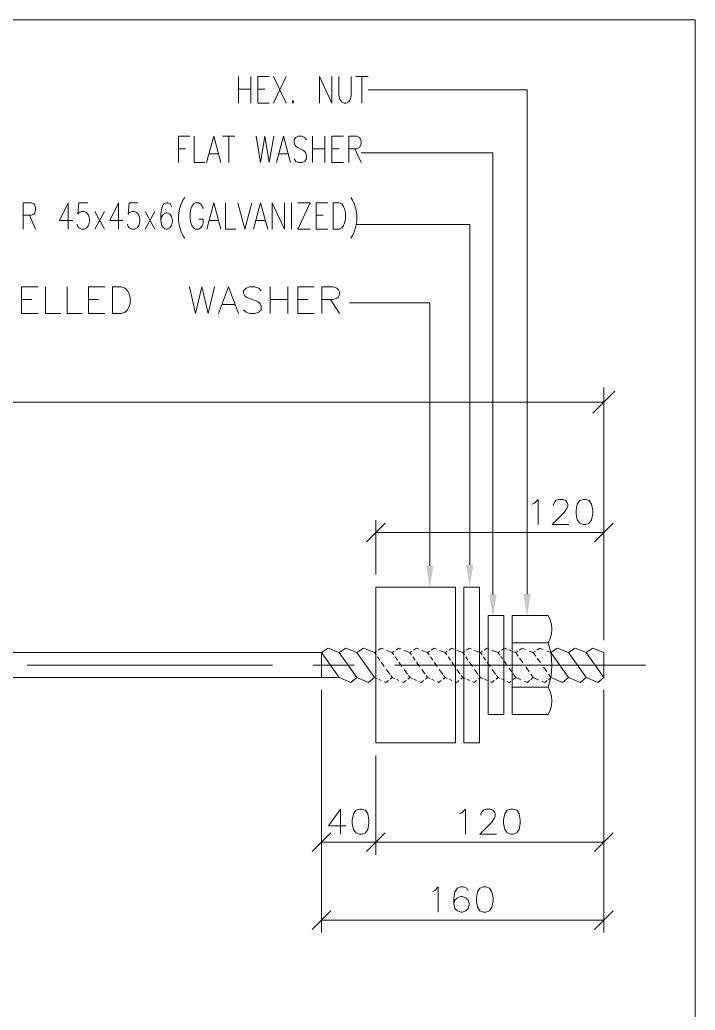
# Model space of a CAD drawing. Header units: millimetres. Extents: x 2 to 579, y 1 to 405.
# Drawn here: x 271.1 to 312.4, y 139.8 to 200.3 of the extents above; entities that cross this region are included whole.
import ezdxf

# ---------------------------------------------------------------- set-up
doc = ezdxf.new("R2010")
doc.units = ezdxf.units.MM
doc.linetypes.add('XKITLINE00', pattern=[0])
doc.layers.add('GraphicObject', color=6, linetype='Continuous', lineweight=0)
doc.layers.add('LinkedObject', color=7, linetype='Continuous', lineweight=0)

# ---------------------------------------------------------------- blocks, each defined once
blk = doc.blocks.new('*A3')
at = {"layer": 'GraphicObject', "color": 3, "linetype": 'XKITLINE00', "lineweight": 0}
for p, q in [((312.392, 200.335), (177.832, 200.335)), ((312.392, 61.383), (312.392, 200.335))]:
    blk.add_line(p, q, dxfattribs=at)
blk = doc.blocks.new('*A4')
at = {"layer": 'LinkedObject'}
for points in [[(296.379, 166.948), (296.154, 165.598), (295.929, 166.948)], [(298.821, 167.009), (298.596, 165.659), (298.371, 167.009)], [(300.236, 165.17), (300.011, 163.82), (299.786, 165.17)], [(302.329, 165.21), (302.104, 163.86), (301.879, 165.21)]]:
    blk.add_hatch(color=1, dxfattribs=at).paths.add_polyline_path(points, flags=17)
at = {"layer": 'LinkedObject', "color": 2, "linetype": 'XKITLINE00', "lineweight": 0}
for p, q in [((284.441, 196.862), (284.441, 195.242)), ((285.197, 196.862), (285.197, 195.242)), ((285.629, 195.242), (285.629, 196.862)), ((285.629, 196.862), (286.331, 196.862)), ((287.357, 196.862), (286.601, 195.242)), ((286.601, 196.862), (287.357, 195.242)), ((289.409, 195.242), (289.409, 196.862)), ((289.409, 196.862), (290.165, 195.242)), ((290.165, 195.242), (290.165, 196.862)), ((290.597, 196.862), (290.597, 195.704)), ((291.353, 195.704), (291.353, 196.862)), ((291.623, 196.862), (292.379, 196.862)), ((292.001, 196.862), (292.001, 195.242)), ((284.441, 196.09), (285.197, 196.09)), ((285.629, 196.09), (286.061, 196.09)), ((290.597, 195.704), (290.651, 195.473)), ((291.299, 195.473), (291.353, 195.704)), ((286.331, 195.242), (285.629, 195.242)), ((287.789, 195.396), (287.735, 195.319)), ((287.735, 195.319), (287.789, 195.242)), ((287.843, 195.319), (287.789, 195.396)), ((287.789, 195.242), (287.843, 195.319)), ((290.651, 195.473), (290.759, 195.319)), ((290.759, 195.319), (290.921, 195.242)), ((290.921, 195.242), (291.029, 195.242)), ((291.029, 195.242), (291.191, 195.319)), ((291.191, 195.319), (291.299, 195.473)), ((280.774, 191.6), (280.774, 193.22)), ((280.774, 193.22), (281.476, 193.22)), ((281.746, 193.22), (281.746, 191.6)), ((282.502, 191.6), (282.934, 193.22)), ((282.934, 193.22), (283.366, 191.6)), ((283.474, 193.22), (284.23, 193.22)), ((283.852, 193.22), (283.852, 191.6)), ((285.526, 193.22), (285.796, 191.6)), ((285.796, 191.6), (286.066, 193.22)), ((286.066, 193.22), (286.336, 191.6)), ((286.336, 191.6), (286.606, 193.22)), ((286.768, 191.6), (287.2, 193.22)), ((287.2, 193.22), (287.632, 191.6)), ((287.848, 192.989), (287.956, 193.143)), ((287.848, 192.834), (287.848, 192.989)), ((287.902, 192.68), (287.848, 192.834)), ((287.956, 192.603), (287.902, 192.68)), ((287.956, 193.143), (288.118, 193.22)), ((288.118, 193.22), (288.334, 193.22)), ((288.334, 193.22), (288.496, 193.143)), ((288.496, 193.143), (288.604, 192.989)), ((288.982, 193.22), (288.982, 191.6)), ((289.738, 193.22), (289.738, 191.6)), ((290.17, 191.6), (290.17, 193.22)), ((290.17, 193.22), (290.872, 193.22)), ((291.196, 191.6), (291.196, 193.22)), ((291.196, 193.22), (291.682, 193.22)), ((291.682, 193.22), (291.844, 193.143)), ((291.844, 193.143), (291.898, 193.066)), ((291.898, 193.066), (291.952, 192.912)), ((291.952, 192.757), (291.898, 192.603)), ((291.952, 192.912), (291.952, 192.757)), ((280.774, 192.449), (281.206, 192.449)), ((282.664, 192.14), (283.204, 192.14)), ((286.93, 192.14), (287.47, 192.14)), ((288.064, 192.526), (287.956, 192.603)), ((288.388, 192.372), (288.064, 192.526)), ((288.496, 192.294), (288.388, 192.372)), ((288.55, 192.217), (288.496, 192.294)), ((288.604, 192.063), (288.55, 192.217)), ((288.604, 191.832), (288.604, 192.063)), ((288.982, 192.449), (289.738, 192.449)), ((290.17, 192.449), (290.602, 192.449)), ((291.682, 192.449), (291.196, 192.449)), ((291.574, 192.449), (291.952, 191.6)), ((291.844, 192.526), (291.682, 192.449)), ((291.898, 192.603), (291.844, 192.526)), ((281.746, 191.6), (282.394, 191.6)), ((287.848, 191.832), (287.956, 191.677)), ((287.956, 191.677), (288.118, 191.6)), ((288.118, 191.6), (288.334, 191.6)), ((288.334, 191.6), (288.496, 191.677)), ((288.496, 191.677), (288.604, 191.832)), ((290.872, 191.6), (290.17, 191.6)), ((271.28, 187.53), (271.28, 189.15)), ((271.28, 189.15), (271.766, 189.15)), ((271.766, 189.15), (271.928, 189.073)), ((271.928, 189.073), (271.982, 188.996)), ((271.982, 188.996), (272.036, 188.842)), ((274.034, 189.15), (273.494, 188.07)), ((274.034, 187.53), (274.034, 189.15)), ((274.628, 188.456), (274.682, 189.15)), ((274.682, 189.15), (275.222, 189.15)), ((277.112, 189.15), (276.572, 188.07)), ((277.112, 187.53), (277.112, 189.15)), ((277.706, 188.456), (277.76, 189.15)), ((277.76, 189.15), (278.3, 189.15)), ((279.866, 189.073), (279.758, 188.842)), ((280.028, 189.15), (279.866, 189.073)), ((280.136, 189.15), (280.028, 189.15)), ((280.298, 189.073), (280.136, 189.15)), ((280.352, 188.919), (280.298, 189.073)), ((280.838, 188.765), (280.946, 189.073)), ((280.946, 189.073), (281.054, 189.305)), ((281.054, 189.305), (281.162, 189.459)), ((281.702, 189.073), (281.594, 188.919)), ((281.81, 189.15), (281.702, 189.073)), ((282.026, 189.15), (281.81, 189.15)), ((282.134, 189.073), (282.026, 189.15)), ((282.242, 188.919), (282.134, 189.073)), ((282.512, 187.53), (282.944, 189.15)), ((282.944, 189.15), (283.376, 187.53)), ((283.646, 189.15), (283.646, 187.53)), ((284.402, 189.15), (284.834, 187.53)), ((284.834, 187.53), (285.266, 189.15)), ((285.374, 187.53), (285.806, 189.15)), ((285.806, 189.15), (286.238, 187.53)), ((286.508, 187.53), (286.508, 189.15)), ((286.508, 189.15), (287.264, 187.53)), ((287.264, 187.53), (287.264, 189.15)), ((287.696, 189.15), (287.696, 187.53)), ((288.074, 189.15), (288.83, 189.15)), ((288.83, 189.15), (288.074, 187.53)), ((289.208, 187.53), (289.208, 189.15)), ((289.208, 189.15), (289.91, 189.15)), ((290.234, 187.53), (290.234, 189.15)), ((290.234, 189.15), (290.612, 189.15)), ((290.612, 189.15), (290.774, 189.073)), ((290.774, 189.073), (290.882, 188.919)), ((291.422, 189.305), (291.314, 189.459)), ((291.53, 189.073), (291.422, 189.305)), ((291.638, 188.765), (291.53, 189.073)), ((271.928, 188.456), (271.766, 188.379)), ((271.982, 188.533), (271.928, 188.456)), ((272.036, 188.687), (271.982, 188.533)), ((272.036, 188.842), (272.036, 188.687)), ((274.682, 188.533), (274.628, 188.456)), ((274.844, 188.61), (274.682, 188.533)), ((275.006, 188.61), (274.844, 188.61)), ((275.168, 188.533), (275.006, 188.61)), ((275.276, 188.379), (275.168, 188.533)), ((276.248, 188.61), (275.654, 187.53)), ((275.654, 188.61), (276.248, 187.53)), ((277.76, 188.533), (277.706, 188.456)), ((277.922, 188.61), (277.76, 188.533)), ((278.084, 188.61), (277.922, 188.61)), ((278.246, 188.533), (278.084, 188.61)), ((278.354, 188.379), (278.246, 188.533)), ((279.326, 188.61), (278.732, 187.53)), ((278.732, 188.61), (279.326, 187.53)), ((279.758, 188.842), (279.704, 188.456)), ((279.704, 188.456), (279.704, 188.07)), ((279.866, 188.456), (279.758, 188.302)), ((280.028, 188.533), (279.866, 188.456)), ((280.082, 188.533), (280.028, 188.533)), ((280.244, 188.456), (280.082, 188.533)), ((280.352, 188.302), (280.244, 188.456)), ((280.784, 188.379), (280.838, 188.765)), ((281.54, 188.765), (281.486, 188.533)), ((281.486, 188.533), (281.486, 188.147)), ((281.594, 188.919), (281.54, 188.765)), ((282.296, 188.765), (282.242, 188.919)), ((290.882, 188.919), (290.936, 188.765)), ((290.936, 188.765), (290.99, 188.533)), ((290.99, 188.533), (290.99, 188.147)), ((291.692, 188.379), (291.638, 188.765)), ((271.766, 188.379), (271.28, 188.379)), ((271.658, 188.379), (272.036, 187.53)), ((273.494, 188.07), (274.304, 188.07)), ((274.574, 187.839), (274.628, 187.685)), ((275.33, 188.147), (275.276, 188.379)), ((275.276, 187.762), (275.33, 187.993)), ((275.33, 187.993), (275.33, 188.147)), ((276.572, 188.07), (277.382, 188.07)), ((277.652, 187.839), (277.706, 187.685)), ((278.408, 188.147), (278.354, 188.379)), ((278.354, 187.762), (278.408, 187.993)), ((278.408, 187.993), (278.408, 188.147)), ((279.758, 188.302), (279.704, 188.07)), ((279.704, 188.07), (279.758, 187.762)), ((280.406, 188.07), (280.352, 188.302)), ((280.352, 187.762), (280.406, 187.993)), ((280.406, 187.993), (280.406, 188.07)), ((280.784, 188.07), (280.784, 188.379)), ((280.838, 187.685), (280.784, 188.07)), ((281.486, 188.147), (281.54, 187.916)), ((281.54, 187.916), (281.594, 187.762)), ((282.296, 188.147), (282.026, 188.147)), ((282.242, 187.762), (282.296, 187.916)), ((282.296, 187.916), (282.296, 188.147)), ((282.674, 188.07), (283.214, 188.07)), ((285.536, 188.07), (286.076, 188.07)), ((289.208, 188.379), (289.64, 188.379)), ((290.936, 187.916), (290.882, 187.762)), ((290.99, 188.147), (290.936, 187.916)), ((291.638, 187.685), (291.692, 188.07)), ((291.692, 188.07), (291.692, 188.379)), ((274.628, 187.685), (274.682, 187.607)), ((274.682, 187.607), (274.844, 187.53)), ((274.844, 187.53), (275.006, 187.53)), ((275.006, 187.53), (275.168, 187.607)), ((275.168, 187.607), (275.276, 187.762)), ((277.706, 187.685), (277.76, 187.607)), ((277.76, 187.607), (277.922, 187.53)), ((277.922, 187.53), (278.084, 187.53)), ((278.084, 187.53), (278.246, 187.607)), ((278.246, 187.607), (278.354, 187.762)), ((279.758, 187.762), (279.866, 187.607)), ((279.866, 187.607), (280.028, 187.53)), ((280.028, 187.53), (280.082, 187.53)), ((280.082, 187.53), (280.244, 187.607)), ((280.244, 187.607), (280.352, 187.762)), ((280.946, 187.376), (280.838, 187.685)), ((281.054, 187.145), (280.946, 187.376)), ((281.594, 187.762), (281.702, 187.607)), ((281.702, 187.607), (281.81, 187.53)), ((281.81, 187.53), (282.026, 187.53)), ((282.026, 187.53), (282.134, 187.607)), ((282.134, 187.607), (282.242, 187.762)), ((283.646, 187.53), (284.294, 187.53)), ((288.074, 187.53), (288.83, 187.53)), ((289.91, 187.53), (289.208, 187.53)), ((290.612, 187.53), (290.234, 187.53)), ((290.774, 187.607), (290.612, 187.53)), ((290.882, 187.762), (290.774, 187.607)), ((291.422, 187.145), (291.53, 187.376)), ((291.53, 187.376), (291.638, 187.685)), ((281.162, 186.99), (281.054, 187.145)), ((291.314, 186.99), (291.422, 187.145)), ((271.183, 182.375), (271.183, 183.995)), ((271.183, 183.995), (272.185, 183.995)), ((272.648, 183.995), (272.648, 182.375)), ((273.96, 183.995), (273.96, 182.375)), ((275.271, 182.375), (275.271, 183.995)), ((275.271, 183.995), (276.274, 183.995)), ((276.737, 182.375), (276.737, 183.995)), ((276.737, 183.995), (277.277, 183.995)), ((277.277, 183.995), (277.508, 183.918)), ((277.508, 183.918), (277.663, 183.764)), ((277.663, 183.764), (277.74, 183.609)), ((277.74, 183.609), (277.817, 183.378)), ((281.443, 183.995), (281.828, 182.375)), ((281.828, 182.375), (282.214, 183.995)), ((282.214, 183.995), (282.6, 182.375)), ((282.6, 182.375), (282.985, 183.995)), ((283.217, 182.375), (283.834, 183.995)), ((283.834, 183.995), (284.451, 182.375)), ((284.76, 183.764), (284.914, 183.918)), ((284.76, 183.609), (284.76, 183.764)), ((284.837, 183.455), (284.76, 183.609)), ((284.914, 183.918), (285.145, 183.995)), ((285.145, 183.995), (285.454, 183.995)), ((285.454, 183.995), (285.685, 183.918)), ((285.685, 183.918), (285.84, 183.764)), ((286.38, 183.995), (286.38, 182.375)), ((287.46, 183.995), (287.46, 182.375)), ((288.077, 182.375), (288.077, 183.995)), ((288.077, 183.995), (289.08, 183.995)), ((289.543, 182.375), (289.543, 183.995)), ((289.543, 183.995), (290.237, 183.995)), ((290.237, 183.995), (290.468, 183.918)), ((290.468, 183.918), (290.545, 183.841)), ((290.545, 183.841), (290.623, 183.686)), ((290.623, 183.686), (290.623, 183.532)), ((271.183, 183.224), (271.8, 183.224)), ((275.271, 183.224), (275.888, 183.224)), ((277.817, 182.992), (277.74, 182.761)), ((277.817, 183.378), (277.817, 182.992)), ((284.914, 183.378), (284.837, 183.455)), ((285.068, 183.301), (284.914, 183.378)), ((285.531, 183.146), (285.068, 183.301)), ((285.685, 183.069), (285.531, 183.146)), ((285.763, 182.992), (285.685, 183.069)), ((285.84, 182.838), (285.763, 182.992)), ((286.38, 183.224), (287.46, 183.224)), ((288.077, 183.224), (288.694, 183.224)), ((290.237, 183.224), (289.543, 183.224)), ((290.083, 183.224), (290.623, 182.375)), ((290.468, 183.301), (290.237, 183.224)), ((290.545, 183.378), (290.468, 183.301)), ((290.623, 183.532), (290.545, 183.378)), ((272.185, 182.375), (271.183, 182.375)), ((272.648, 182.375), (273.574, 182.375)), ((273.96, 182.375), (274.885, 182.375)), ((276.274, 182.375), (275.271, 182.375)), ((277.277, 182.375), (276.737, 182.375)), ((277.508, 182.452), (277.277, 182.375)), ((277.663, 182.606), (277.508, 182.452)), ((277.74, 182.761), (277.663, 182.606)), ((283.448, 182.915), (284.22, 182.915)), ((284.76, 182.606), (284.914, 182.452)), ((284.914, 182.452), (285.145, 182.375)), ((285.145, 182.375), (285.454, 182.375)), ((285.454, 182.375), (285.685, 182.452)), ((285.685, 182.452), (285.84, 182.606)), ((285.84, 182.606), (285.84, 182.838)), ((289.08, 182.375), (288.077, 182.375))]:
    blk.add_line(p, q, dxfattribs=at)
at = {"layer": 'LinkedObject', "color": 1, "linetype": 'XKITLINE00', "lineweight": 0}
for p, q in [((302.104, 196.052), (292.383, 196.052)), ((302.104, 165.21), (302.104, 196.052)), ((300.011, 192.203), (291.956, 192.203)), ((300.011, 165.17), (300.011, 192.203)), ((298.596, 187.82), (291.696, 187.82)), ((298.596, 167.009), (298.596, 187.82)), ((296.154, 183.032), (291.248, 183.032)), ((296.154, 166.948), (296.154, 183.032)), ((306.133, 176.272), (307.483, 177.622)), ((306.808, 162.53), (306.808, 177.847)), ((306.808, 176.947), (184.333, 176.947)), ((292.854, 166.402), (292.854, 169.737)), ((306.808, 162.395), (306.808, 169.737)), ((293.428, 169.546), (292.281, 168.399)), ((306.234, 168.399), (307.382, 169.546)), ((292.854, 168.972), (306.808, 168.972)), ((289.528, 159.351), (289.528, 144.506)), ((289.528, 159.308), (289.528, 149.269)), ((306.808, 159.351), (306.808, 144.506)), ((306.808, 158.271), (306.808, 149.269)), ((292.854, 155.343), (292.854, 149.269)), ((292.854, 154.212), (292.854, 149.269)), ((290.102, 150.608), (288.954, 149.46)), ((292.281, 149.46), (293.428, 150.608)), ((293.428, 150.608), (292.281, 149.46)), ((306.234, 149.46), (307.382, 150.608)), ((289.528, 150.034), (292.854, 150.034)), ((292.854, 150.034), (306.808, 150.034)), ((290.102, 145.844), (288.954, 144.697)), ((306.234, 144.697), (307.382, 145.844)), ((306.808, 145.271), (289.528, 145.271))]:
    blk.add_line(p, q, dxfattribs=at)
at = {"layer": 'LinkedObject', "color": 7, "linetype": 'XKITLINE00', "lineweight": 0}
for p, q in [((302.557, 170.781), (302.776, 171)), ((302.776, 171), (302.776, 169.47)), ((303.723, 170.708), (303.796, 170.854)), ((303.796, 170.854), (303.869, 170.927)), ((303.869, 170.927), (304.014, 171)), ((304.014, 171), (304.306, 171)), ((304.306, 171), (304.451, 170.927)), ((304.451, 170.927), (304.524, 170.854)), ((304.524, 170.854), (304.597, 170.708)), ((305.326, 170.927), (305.18, 170.708)), ((305.544, 171), (305.326, 170.927)), ((305.69, 171), (305.544, 171)), ((305.909, 170.927), (305.69, 171)), ((306.054, 170.708), (305.909, 170.927)), ((302.411, 170.708), (302.557, 170.781)), ((303.723, 170.635), (303.723, 170.708)), ((304.524, 170.417), (304.379, 170.198)), ((304.597, 170.562), (304.524, 170.417)), ((304.597, 170.708), (304.597, 170.562)), ((305.18, 170.708), (305.107, 170.344)), ((305.107, 170.344), (305.107, 170.125)), ((306.127, 170.344), (306.054, 170.708)), ((306.127, 170.125), (306.127, 170.344)), ((304.379, 170.198), (303.65, 169.47)), ((305.107, 170.125), (305.18, 169.761)), ((305.18, 169.761), (305.326, 169.542)), ((305.909, 169.542), (306.054, 169.761)), ((306.054, 169.761), (306.127, 170.125)), ((303.65, 169.47), (304.67, 169.47)), ((305.326, 169.542), (305.544, 169.47)), ((305.544, 169.47), (305.69, 169.47)), ((305.69, 169.47), (305.909, 169.542)), ((306.808, 168.972), (306.808, 168.972)), ((292.854, 165.637), (292.854, 165.637)), ((289.934, 161.899), (289.528, 161.63)), ((289.934, 161.899), (289.528, 161.63)), ((290.608, 161.63), (289.934, 161.899)), ((290.608, 161.63), (289.934, 161.899)), ((291.014, 161.899), (290.608, 161.63)), ((291.014, 161.899), (290.608, 161.63)), ((291.688, 161.63), (291.014, 161.899)), ((291.688, 161.63), (291.014, 161.899)), ((292.094, 161.899), (291.688, 161.63)), ((292.768, 161.63), (292.094, 161.899)), ((293.174, 161.899), (292.994, 161.78)), ((293.315, 161.843), (293.174, 161.899)), ((293.848, 161.63), (293.498, 161.77)), ((294.254, 161.899), (294.074, 161.78)), ((294.395, 161.843), (294.254, 161.899)), ((294.928, 161.63), (294.578, 161.77)), ((295.334, 161.899), (295.154, 161.78)), ((295.475, 161.843), (295.334, 161.899)), ((296.008, 161.63), (295.658, 161.77)), ((296.414, 161.899), (296.234, 161.78)), ((296.555, 161.843), (296.414, 161.899)), ((297.088, 161.63), (296.738, 161.77)), ((297.494, 161.899), (297.314, 161.78)), ((297.635, 161.843), (297.494, 161.899)), ((298.168, 161.63), (297.818, 161.77)), ((298.574, 161.899), (298.394, 161.78)), ((298.715, 161.843), (298.574, 161.899)), ((299.248, 161.63), (298.898, 161.77)), ((299.654, 161.899), (299.474, 161.78)), ((299.795, 161.843), (299.654, 161.899)), ((300.328, 161.63), (299.978, 161.77)), ((300.734, 161.899), (300.551, 161.778)), ((300.897, 161.834), (300.734, 161.899)), ((301.138, 161.738), (300.967, 161.806)), ((301.814, 161.899), (301.631, 161.778)), ((302.007, 161.822), (301.814, 161.899)), ((302.488, 161.63), (302.239, 161.73)), ((302.894, 161.899), (302.711, 161.778)), ((303.087, 161.822), (302.894, 161.899)), ((303.568, 161.63), (303.319, 161.73)), ((303.974, 161.899), (303.568, 161.63)), ((304.648, 161.63), (303.974, 161.899)), ((305.054, 161.899), (304.648, 161.63)), ((305.728, 161.63), (305.054, 161.899)), ((306.134, 161.899), (305.728, 161.63)), ((306.808, 161.63), (306.134, 161.899)), ((201.613, 161.63), (289.528, 161.63)), ((290.608, 160.116), (289.528, 161.63)), ((289.528, 161.63), (289.528, 160.116)), ((290.608, 160.116), (289.528, 161.63)), ((291.688, 160.116), (290.608, 161.63)), ((291.688, 160.116), (290.608, 161.63)), ((292.768, 160.116), (291.688, 161.63)), ((292.898, 161.716), (292.768, 161.63)), ((292.868, 161.49), (292.768, 161.63)), ((293.091, 161.177), (292.955, 161.368)), ((293.978, 161.716), (293.848, 161.63)), ((293.948, 161.49), (293.848, 161.63)), ((294.171, 161.177), (294.035, 161.368)), ((295.058, 161.716), (294.928, 161.63)), ((295.028, 161.49), (294.928, 161.63)), ((295.251, 161.177), (295.115, 161.368)), ((296.138, 161.716), (296.008, 161.63)), ((296.108, 161.49), (296.008, 161.63)), ((296.331, 161.177), (296.195, 161.368)), ((297.218, 161.716), (297.088, 161.63)), ((297.188, 161.49), (297.088, 161.63)), ((297.411, 161.177), (297.275, 161.368)), ((298.298, 161.716), (298.168, 161.63)), ((298.268, 161.49), (298.168, 161.63)), ((298.491, 161.177), (298.355, 161.368)), ((299.378, 161.716), (299.248, 161.63)), ((299.348, 161.49), (299.248, 161.63)), ((299.571, 161.177), (299.435, 161.368)), ((300.442, 161.706), (300.328, 161.63)), ((300.443, 161.469), (300.328, 161.63)), ((300.597, 161.253), (300.492, 161.4)), ((301.408, 161.63), (301.262, 161.688)), ((301.546, 161.721), (301.408, 161.63)), ((301.555, 161.424), (301.408, 161.63)), ((301.845, 161.018), (301.645, 161.298)), ((302.626, 161.721), (302.488, 161.63)), ((302.635, 161.424), (302.488, 161.63)), ((302.925, 161.018), (302.725, 161.298)), ((304.648, 160.116), (303.568, 161.63)), ((305.728, 160.116), (304.648, 161.63)), ((306.808, 160.116), (305.728, 161.63)), ((306.808, 161.63), (306.808, 161.63)), ((306.808, 161.63), (306.808, 161.63)), ((306.808, 161.63), (306.808, 160.116)), ((293.367, 160.79), (293.182, 161.05)), ((293.702, 160.32), (293.497, 160.608)), ((294.447, 160.79), (294.262, 161.05)), ((294.782, 160.32), (294.577, 160.608)), ((295.527, 160.79), (295.342, 161.05)), ((295.862, 160.32), (295.657, 160.608)), ((296.607, 160.79), (296.422, 161.05)), ((296.942, 160.32), (296.737, 160.608)), ((297.687, 160.79), (297.502, 161.05)), ((298.022, 160.32), (297.817, 160.608)), ((298.767, 160.79), (298.582, 161.05)), ((299.102, 160.32), (298.897, 160.608)), ((299.847, 160.79), (299.662, 161.05)), ((300.182, 160.32), (299.977, 160.608)), ((300.868, 160.873), (300.721, 161.079)), ((301.15, 160.478), (301.01, 160.673)), ((302.225, 160.485), (302.038, 160.746)), ((303.305, 160.485), (303.118, 160.746)), ((289.528, 160.116), (200.533, 160.116)), ((289.528, 160.116), (289.528, 160.116)), ((289.528, 160.116), (290.608, 160.116)), ((289.528, 160.073), (289.528, 160.073)), ((290.608, 160.116), (291.314, 159.8)), ((290.608, 160.116), (291.314, 159.8)), ((291.314, 159.8), (291.688, 160.116)), ((291.314, 159.8), (291.688, 160.116)), ((291.688, 160.116), (292.394, 159.8)), ((292.394, 159.8), (292.768, 160.116)), ((292.768, 160.116), (292.682, 160.236)), ((292.768, 160.116), (292.927, 160.045)), ((293.027, 160), (293.174, 159.935)), ((293.474, 159.8), (293.618, 159.922)), ((293.728, 160.015), (293.848, 160.116)), ((293.848, 160.116), (293.762, 160.236)), ((293.848, 160.116), (294.007, 160.045)), ((294.107, 160), (294.254, 159.935)), ((294.554, 159.8), (294.698, 159.922)), ((294.808, 160.015), (294.928, 160.116)), ((294.928, 160.116), (294.842, 160.236)), ((294.928, 160.116), (295.087, 160.045)), ((295.187, 160), (295.334, 159.935)), ((295.634, 159.8), (295.778, 159.922)), ((295.888, 160.015), (296.008, 160.116)), ((296.008, 160.116), (295.922, 160.236)), ((296.008, 160.116), (296.167, 160.045)), ((296.267, 160), (296.414, 159.935)), ((296.714, 159.8), (296.858, 159.922)), ((296.968, 160.015), (297.088, 160.116)), ((297.088, 160.116), (297.002, 160.236)), ((297.088, 160.116), (297.247, 160.045)), ((297.347, 160), (297.494, 159.935)), ((297.794, 159.8), (297.938, 159.922)), ((298.048, 160.015), (298.168, 160.116)), ((298.168, 160.116), (298.082, 160.236)), ((298.168, 160.116), (298.327, 160.045)), ((298.427, 160), (298.574, 159.935)), ((298.874, 159.8), (299.018, 159.922)), ((299.128, 160.015), (299.248, 160.116)), ((299.248, 160.116), (299.162, 160.236)), ((299.248, 160.116), (299.407, 160.045)), ((299.507, 160), (299.654, 159.935)), ((299.954, 159.8), (300.098, 159.922)), ((300.208, 160.015), (300.328, 160.116)), ((300.328, 160.116), (300.242, 160.236)), ((300.328, 160.116), (300.443, 160.065)), ((300.535, 160.023), (300.723, 159.94)), ((301.245, 159.978), (301.408, 160.116)), ((301.408, 160.116), (301.257, 160.328)), ((301.408, 160.116), (301.728, 159.973)), ((302.114, 159.8), (302.26, 159.924)), ((302.488, 160.116), (302.343, 160.32)), ((302.345, 159.996), (302.488, 160.116)), ((302.488, 160.116), (302.808, 159.973)), ((303.194, 159.8), (303.34, 159.924)), ((303.568, 160.116), (303.423, 160.32)), ((303.425, 159.996), (303.568, 160.116)), ((303.568, 160.116), (304.274, 159.8)), ((304.274, 159.8), (304.648, 160.116)), ((304.648, 160.116), (305.354, 159.8)), ((305.354, 159.8), (305.728, 160.116)), ((305.728, 160.116), (306.434, 159.8)), ((306.434, 159.8), (306.808, 160.116)), ((306.808, 160.116), (306.808, 160.116)), ((293.363, 159.85), (293.474, 159.8)), ((294.443, 159.85), (294.554, 159.8)), ((295.523, 159.85), (295.634, 159.8)), ((296.603, 159.85), (296.714, 159.8)), ((297.683, 159.85), (297.794, 159.8)), ((298.763, 159.85), (298.874, 159.8)), ((299.843, 159.85), (299.954, 159.8)), ((300.875, 159.872), (301.034, 159.8)), ((301.034, 159.8), (301.122, 159.875)), ((301.946, 159.875), (302.114, 159.8)), ((303.026, 159.875), (303.194, 159.8)), ((306.808, 159.036), (306.808, 159.036)), ((292.854, 156.108), (292.854, 156.108)), ((292.854, 154.977), (292.854, 154.977)), ((290.681, 152.061), (289.953, 151.041)), ((290.681, 150.531), (290.681, 152.061)), ((291.847, 152.061), (291.628, 151.988)), ((291.993, 152.061), (291.847, 152.061)), ((292.211, 151.988), (291.993, 152.061)), ((298.119, 151.842), (298.338, 152.061)), ((298.338, 152.061), (298.338, 150.531)), ((299.43, 151.988), (299.576, 152.061)), ((299.576, 152.061), (299.868, 152.061)), ((299.868, 152.061), (300.013, 151.988)), ((301.106, 152.061), (300.888, 151.988)), ((301.252, 152.061), (301.106, 152.061)), ((301.47, 151.988), (301.252, 152.061)), ((291.483, 151.77), (291.41, 151.405)), ((291.628, 151.988), (291.483, 151.77)), ((292.357, 151.77), (292.211, 151.988)), ((292.43, 151.405), (292.357, 151.77)), ((297.973, 151.77), (298.119, 151.842)), ((299.285, 151.77), (299.358, 151.915)), ((299.285, 151.697), (299.285, 151.77)), ((299.358, 151.915), (299.43, 151.988)), ((300.086, 151.478), (299.94, 151.26)), ((300.013, 151.988), (300.086, 151.915)), ((300.086, 151.915), (300.159, 151.77)), ((300.159, 151.624), (300.086, 151.478)), ((300.159, 151.77), (300.159, 151.624)), ((300.742, 151.77), (300.669, 151.405)), ((300.888, 151.988), (300.742, 151.77)), ((301.616, 151.77), (301.47, 151.988)), ((301.689, 151.405), (301.616, 151.77)), ((289.953, 151.041), (291.045, 151.041)), ((291.41, 151.405), (291.41, 151.187)), ((291.41, 151.187), (291.483, 150.822)), ((292.357, 150.822), (292.43, 151.187)), ((292.43, 151.187), (292.43, 151.405)), ((299.94, 151.26), (299.212, 150.531)), ((300.669, 151.405), (300.669, 151.187)), ((300.669, 151.187), (300.742, 150.822)), ((301.616, 150.822), (301.689, 151.187)), ((301.689, 151.187), (301.689, 151.405)), ((291.483, 150.822), (291.628, 150.604)), ((291.628, 150.604), (291.847, 150.531)), ((291.847, 150.531), (291.993, 150.531)), ((291.993, 150.531), (292.211, 150.604)), ((292.211, 150.604), (292.357, 150.822)), ((299.212, 150.531), (300.232, 150.531)), ((300.742, 150.822), (300.888, 150.604)), ((300.888, 150.604), (301.106, 150.531)), ((301.106, 150.531), (301.252, 150.531)), ((301.252, 150.531), (301.47, 150.604)), ((301.47, 150.604), (301.616, 150.822)), ((292.854, 150.034), (292.854, 150.034)), ((306.808, 150.034), (306.808, 150.034)), ((296.456, 147.079), (296.674, 147.298)), ((296.674, 147.298), (296.674, 145.768)), ((297.84, 147.225), (297.694, 147.006)), ((298.059, 147.298), (297.84, 147.225)), ((298.204, 147.298), (298.059, 147.298)), ((298.423, 147.225), (298.204, 147.298)), ((298.496, 147.079), (298.423, 147.225)), ((299.224, 147.225), (299.079, 147.006)), ((299.443, 147.298), (299.224, 147.225)), ((299.589, 147.298), (299.443, 147.298)), ((299.807, 147.225), (299.589, 147.298)), ((299.953, 147.006), (299.807, 147.225)), ((296.31, 147.006), (296.456, 147.079)), ((297.694, 147.006), (297.622, 146.642)), ((297.622, 146.642), (297.622, 146.278)), ((297.84, 146.642), (297.694, 146.496)), ((298.059, 146.715), (297.84, 146.642)), ((298.132, 146.715), (298.059, 146.715)), ((298.35, 146.642), (298.132, 146.715)), ((298.496, 146.496), (298.35, 146.642)), ((299.079, 147.006), (299.006, 146.642)), ((299.006, 146.642), (299.006, 146.424)), ((300.026, 146.642), (299.953, 147.006)), ((300.026, 146.424), (300.026, 146.642)), ((297.694, 146.496), (297.622, 146.278)), ((297.622, 146.278), (297.694, 145.986)), ((297.694, 145.986), (297.84, 145.841)), ((298.35, 145.841), (298.496, 145.986)), ((298.569, 146.278), (298.496, 146.496)), ((298.496, 145.986), (298.569, 146.205)), ((298.569, 146.205), (298.569, 146.278)), ((299.006, 146.424), (299.079, 146.059)), ((299.079, 146.059), (299.224, 145.841)), ((299.807, 145.841), (299.953, 146.059)), ((299.953, 146.059), (300.026, 146.424)), ((297.84, 145.841), (298.059, 145.768)), ((298.059, 145.768), (298.132, 145.768)), ((298.132, 145.768), (298.35, 145.841)), ((299.224, 145.841), (299.443, 145.768)), ((299.443, 145.768), (299.589, 145.768)), ((299.589, 145.768), (299.807, 145.841)), ((289.528, 145.271), (289.528, 145.271))]:
    blk.add_line(p, q, dxfattribs=at)
at = {"layer": 'LinkedObject', "color": 6, "linetype": 'XKITLINE00', "lineweight": 0}
for p, q in [((292.854, 156.108), (292.854, 165.637)), ((297.721, 165.637), (292.854, 165.637)), ((297.721, 156.108), (297.721, 165.637)), ((298.239, 156.108), (298.239, 165.637)), ((299.198, 165.637), (298.239, 165.637)), ((299.198, 156.108), (299.198, 165.637)), ((299.716, 157.848), (299.716, 163.898)), ((300.675, 163.898), (299.716, 163.898)), ((300.675, 157.848), (300.675, 163.898)), ((301.193, 163.898), (301.193, 160.873)), ((301.193, 163.898), (303.386, 163.898)), ((303.516, 163.638), (303.386, 163.898)), ((303.597, 163.358), (303.516, 163.638)), ((303.627, 163.069), (303.597, 163.358)), ((303.603, 162.779), (303.627, 163.069)), ((303.403, 162.235), (303.528, 162.498)), ((303.528, 162.498), (303.603, 162.779)), ((303.403, 162.235), (301.193, 162.235)), ((303.57, 161.563), (303.403, 162.235)), ((303.626, 160.873), (303.57, 161.563)), ((271.522, 160.873), (286.522, 160.873)), ((289.022, 160.873), (291.522, 160.873)), ((294.022, 160.873), (309.348, 160.873)), ((301.193, 157.848), (301.193, 160.873)), ((303.57, 160.183), (303.626, 160.873)), ((303.403, 159.511), (303.57, 160.183)), ((303.403, 159.511), (301.193, 159.511)), ((303.528, 159.248), (303.403, 159.511)), ((303.603, 158.967), (303.528, 159.248)), ((303.627, 158.677), (303.603, 158.967)), ((303.386, 157.848), (303.516, 158.108)), ((303.516, 158.108), (303.597, 158.388)), ((303.597, 158.388), (303.627, 158.677)), ((300.675, 157.848), (299.716, 157.848)), ((301.193, 157.848), (303.386, 157.848)), ((297.721, 156.108), (292.854, 156.108)), ((299.198, 156.108), (298.239, 156.108))]:
    blk.add_line(p, q, dxfattribs=at)

msp = doc.modelspace()

# ---------------------------------------------------------------- block references
at = {"lineweight": 0}
for name in ['*A3', '*A4']:
    msp.add_blockref(name, (0, 0), dxfattribs=at)

doc.saveas('drawing.dxf')
